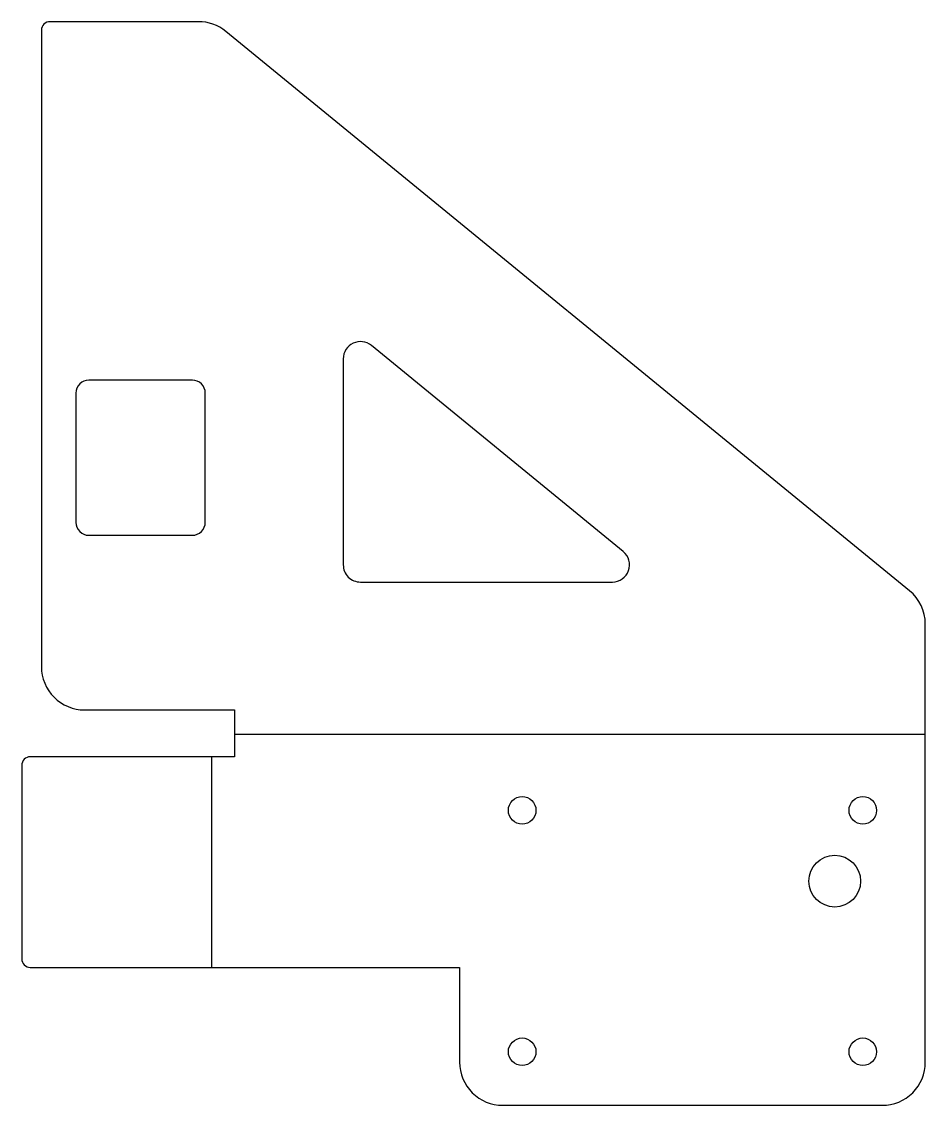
# Model space of a CAD drawing. Extents: x -5 to 205, y -91 to 160.
import ezdxf

# ---------------------------------------------------------------- set-up
doc = ezdxf.new("R2010")
doc.units = 0

msp = doc.modelspace()

# ---------------------------------------------------------------- linework, layer by layer
at = {"layer": '1'}
for points in [[(205, 20.26, 0.22495), (201.33, 28), (42.76, 157.74, 0.173132), (36.43, 160), (2, 160, 0.414214), (0, 158), (0, 10.35, 0.414214), (10, 0.35), (44.8, 0.35), (44.8, -10.53), (-2.58, -10.53, 0.414214), (-4.58, -12.53), (-4.58, -57.38, 0.414214), (-2.58, -59.38), (97, -59.38), (97, -81.38, 0.414214), (107, -91.38), (195, -91.38, 0.414214), (205, -81.38)], [(134.94, 37.1), (76.53, 84.89, 0.63272), (70, 81.79), (70, 34, 0.414214), (74, 30), (132.41, 30, 0.704838)], [(38, 73.85, 0.414214), (35, 76.85), (11, 76.85, 0.414214), (8, 73.85), (8, 43.85, 0.414214), (11, 40.85), (35, 40.85, 0.414214), (38, 43.85)]]:
    msp.add_lwpolyline(points, format="xyb", close=True, dxfattribs=at)
for centre, radius in [((111.5, -22.96), 3.2), ((190.5, -22.96), 3.2), ((184, -39.38), 6), ((111.5, -78.96), 3.2), ((190.5, -78.96), 3.2)]:
    msp.add_circle(centre, radius, dxfattribs=at)
at = {"layer": '2'}
for p, q in [((44.8, -5.27), (205, -5.27)), ((39.53, -59.38), (39.53, -10.53))]:
    msp.add_line(p, q, dxfattribs=at)

doc.saveas('drawing.dxf')
